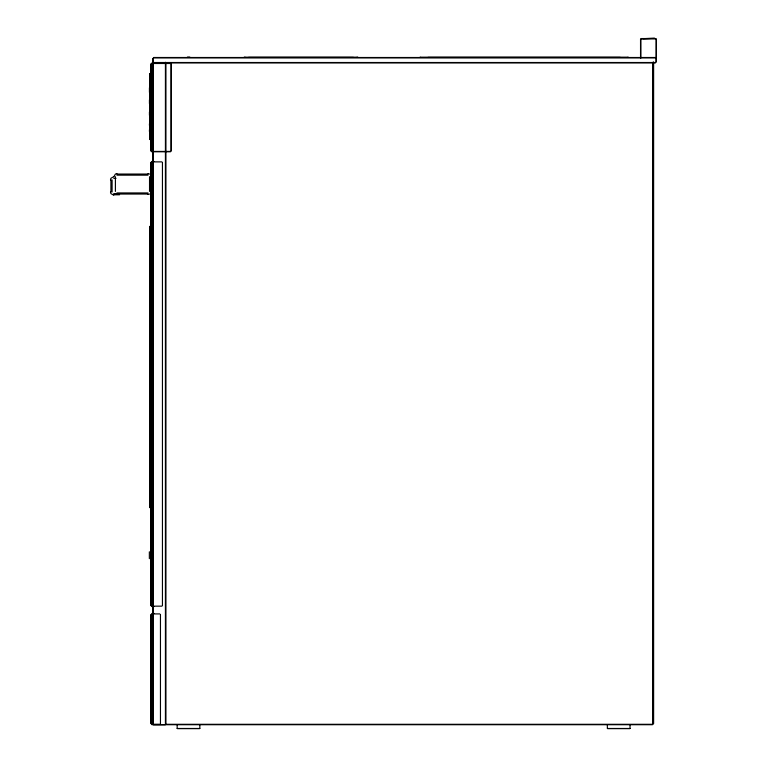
<?xml version="1.0" encoding="UTF-8"?>
<svg xmlns="http://www.w3.org/2000/svg" width="767" height="767" viewBox="0 0 767 767"><rect width="100%" height="100%" fill="white"/><g stroke="black" fill="none" stroke-linecap="round" stroke-linejoin="round"><path stroke-width="1.15" d="M110.486 179.89L110.918 178.28L113.708 176.678M113.89 176.678L115.405 174.051L116.92 173.649M148.031 194.454L149.536 194.041M641.193 38.542L655.756 38.542M641.193 38.82L655.756 38.82M187.445 57.074L189.823 57.074M244.107 57.257L357.901 57.257M419.971 57.257L628.317 57.257M244.194 57.41L245.45 57.41M248.518 57.41L353.491 57.41M356.732 57.41L357.825 57.41M420.057 57.41L420.719 57.41M427.976 57.41L620.311 57.41M627.559 57.41L628.231 57.41M153.601 57.496L655.469 57.496M153.601 57.88L655.469 57.88M153.601 62.511L655.469 62.511M153.601 62.884L655.469 62.884M151.617 63.153L170.533 63.153M151.617 63.498L170.533 63.498M151.617 151.425L170.533 151.425M151.617 151.78L170.533 151.78M151.713 161.501L153.985 161.501M151.713 161.875L161.923 161.875M116.92 174.051L148.031 174.051M116.92 175.164L148.031 175.164M113.708 178.28L116.047 178.28M116.92 192.939L148.031 192.939M113.708 193.6L119.566 193.6M116.92 194.041L148.031 194.041M113.708 194.78L119.566 194.78M151.713 606.16L161.923 606.16M151.713 606.544L153.985 606.544M151.904 613.466L154.177 613.466M151.904 613.916L159.843 613.916M151.904 724.249L159.843 724.249M165.988 724.297L652.535 724.297M151.904 724.7L165.423 724.681M153.323 724.815L165.423 724.815M165.988 724.719L652.535 724.719M177.196 728.477L199.794 728.477M607.387 728.477L629.995 728.477M177.321 728.602L199.669 728.602M607.512 728.602L629.86 728.602M148.031 173.649L149.536 174.051M113.708 195.201L110.918 193.6L110.486 191.99M656.408 39.203L656.37 61.983M656.13 39.203L656.13 58.024M655.986 58.397L655.986 61.983M640.819 39.203L640.819 58.024M640.541 39.203L640.541 58.024M630.033 724.748L630.033 728.305M607.339 724.748L607.339 728.305M199.842 724.748L199.842 728.305M177.148 724.748L177.148 728.305M171.348 63.977L171.348 150.955M171.003 63.977L171.003 150.955M165.749 62.961L165.749 724.489M165.614 62.961L165.614 724.489M165.423 62.271L165.423 723.732M162.441 162.403L162.441 605.642M160.456 614.53L160.456 723.636M153.084 58.397L153.084 61.983M153.132 62.961L153.132 724.489M152.997 60.564L152.997 724.489M152.7 58.397L152.7 61.983M151.291 614.53L151.291 723.636M151.147 63.977L151.147 150.955M151.195 162.403L151.195 605.642M150.802 63.977L150.802 150.955M150.811 162.403L150.811 605.642M150.84 614.53L150.84 723.636M150.648 176.678L150.648 191.424M150.648 226.265L150.648 507.735M150.351 73.709L150.351 139.326M150.437 226.054L150.437 507.946M150.246 73.709L150.246 139.326M150.227 226.265L150.227 507.735M150.102 73.431L150.102 139.613M150.073 226.265L150.073 507.735M149.862 73.709L149.968 139.326M149.872 226.601L149.872 507.409M149.757 226.831L149.757 507.169M149.536 176.678L149.536 191.424M149.661 226.831L149.661 507.169M149.44 87.774L149.44 92.376M149.44 99.854L149.44 103.641M149.44 111.972L149.44 115.28M149.44 123.784L149.44 125.376M149.44 129.757L149.44 131.588M149.354 551.78L149.354 558.664M115.405 176.678L115.405 191.424M112.097 179.89L112.097 191.99M110.918 179.89L110.918 191.99M653.101 62.271L653.101 723.732L653.101 62.271M653.522 62.271L653.522 723.732L653.522 62.271M654.615 38.35L642.708 38.638L654.615 38.35"/></g></svg>
